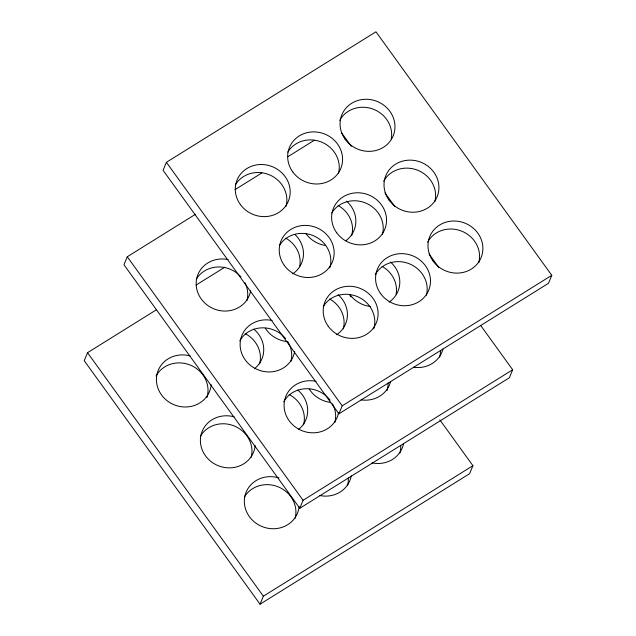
<?xml version="1.0" encoding="UTF-8"?>
<svg xmlns="http://www.w3.org/2000/svg" width="636" height="636" viewBox="0 0 636 636"><rect width="100%" height="100%" fill="white"/><g stroke="black" fill="none" stroke-linecap="round" stroke-linejoin="round"><path stroke-width="0.95" d="M156.543 309.708L87.529 352.694L84.222 360.684L260.045 604.2L469.614 473.685L472.922 465.687L439.85 419.879M195.435 214.308L127.264 256.761L123.956 264.759L299.779 508.275L509.349 377.76L512.664 369.762L480.744 325.56M166.386 162.315L163.078 170.313L338.901 413.821L548.471 283.306L551.778 275.316L375.956 31.8L166.386 162.315L342.208 405.832L338.901 413.821M260.045 604.2L263.352 596.202L472.922 465.687M299.779 508.275L303.086 500.278L512.664 369.762M234.994 189.671L261.929 172.897M288.021 156.647L314.112 140.397M196.103 285.071L224.723 267.255M342.208 405.832L551.778 275.316M341.476 132.678L351.342 146.336M385.003 192.954L394.861 206.613M429.101 254.034L438.967 267.692M349.903 295.311L351.064 296.917M127.264 256.761L303.086 500.278M87.529 352.694L263.352 596.202M330.696 402.421A27.738 25.75 22.5 0 1 309.239 389.041M403.455 444.079A27.738 25.75 22.5 0 1 371.981 462.865M156.051 375.995A27.738 25.75 22.5 0 1 190.593 365.207A27.738 25.75 22.5 0 1 206.954 397.444M200.491 436.042A27.738 25.75 22.5 0 1 234.541 426.088A27.738 25.75 22.5 0 1 251.172 457.395M244.447 496.923A27.738 25.75 22.5 0 1 278.504 486.969A27.738 25.75 22.5 0 1 295.128 518.268M348.282 477.962A27.738 25.75 22.5 0 1 347.526 485.642M400.68 445.327A27.738 25.75 22.5 0 1 399.917 453.015M289.165 394.511A27.738 25.75 22.5 0 1 303.571 424.761M245.21 333.63A27.738 25.75 22.5 0 1 259.615 363.887M255.171 445.613A27.738 25.75 22.5 0 1 223.999 467.388A27.738 25.75 22.5 0 1 200.857 435.644A27.738 25.75 22.5 0 1 234.183 416.826M286.741 341.54A27.738 25.75 22.5 0 1 265.284 328.16M253.788 329.146A27.738 25.75 22.5 0 1 254.567 368.626M211.216 384.732A27.738 25.75 22.5 0 1 180.044 406.515A27.738 25.75 22.5 0 1 156.901 374.763A27.738 25.75 22.5 0 1 190.228 355.945M299.127 506.495A27.738 25.75 22.5 0 1 267.653 528.214A27.738 25.75 22.5 0 1 244.932 495.969A27.738 25.75 22.5 0 1 279.013 477.954M297.743 390.027A27.738 25.75 22.5 0 1 298.523 429.499M351.255 475.776A27.738 25.75 22.5 0 1 319.59 495.492M390.544 262.056A27.738 25.75 22.5 0 1 389.065 302.108M370.43 306.488A27.738 25.75 22.5 0 1 349.967 294.579M442.966 349.092A27.738 25.75 22.5 0 1 413.487 367.25M196.27 279.236A27.738 25.75 22.5 0 1 241.028 276.978M244.987 282.837A27.738 25.75 22.5 0 1 246.951 300.59M239.74 340.952A27.738 25.75 22.5 0 1 285.564 338.535M287.639 341.405A27.738 25.75 22.5 0 1 290.906 361.463M283.704 401.825A27.738 25.75 22.5 0 1 330.076 400.116M332.485 403.812A27.738 25.75 22.5 0 1 334.862 422.344M388.055 383.007A27.738 25.75 22.5 0 1 386.99 390.647M440.454 350.38A27.738 25.75 22.5 0 1 439.651 357.09M329.694 299.015A27.738 25.75 22.5 0 1 343.305 328.836M382.093 266.381A27.738 25.75 22.5 0 1 396.109 294.333M338.137 205.508A27.738 25.75 22.5 0 1 351.74 235.328M285.739 238.134A27.738 25.75 22.5 0 1 299.763 266.079M294.635 351.597A27.738 25.75 22.5 0 1 262.97 371.313A27.738 25.75 22.5 0 1 240.503 340.188A27.738 25.75 22.5 0 1 272.168 320.472M346.588 201.175A27.738 25.75 22.5 0 1 345.912 240.662M325.576 245.496A27.738 25.75 22.5 0 1 306.011 233.698M294.858 234.406A27.738 25.75 22.5 0 1 292.719 273.862M250.679 290.716A27.738 25.75 22.5 0 1 219.015 310.432A27.738 25.75 22.5 0 1 196.548 279.307A27.738 25.75 22.5 0 1 228.213 259.591M338.591 412.47A27.738 25.75 22.5 0 1 306.934 432.194A27.738 25.75 22.5 0 1 284.459 401.07A27.738 25.75 22.5 0 1 316.124 381.346M338.153 294.683A27.738 25.75 22.5 0 1 336.675 334.735M390.568 381.719A27.738 25.75 22.5 0 1 361.097 399.877M235.392 184.79A27.738 25.75 22.5 0 1 269.441 174.836A27.738 25.75 22.5 0 1 286.073 206.136M279.347 245.663A27.738 25.75 22.5 0 1 313.882 235.924A27.738 25.75 22.5 0 1 329.766 267.947M323.303 306.544A27.738 25.75 22.5 0 1 357.837 296.797A27.738 25.75 22.5 0 1 373.722 328.828M375.216 274.752A27.738 25.75 22.5 0 1 409.266 263.765A27.738 25.75 22.5 0 1 426.382 295.271M427.607 242.125A27.738 25.75 22.5 0 1 461.664 231.138A27.738 25.75 22.5 0 1 478.773 262.636M331.738 213.036A27.738 25.75 22.5 0 1 365.795 203.083A27.738 25.75 22.5 0 1 382.427 234.39M383.651 181.244A27.738 25.75 22.5 0 1 417.709 170.257A27.738 25.75 22.5 0 1 434.817 201.763M339.696 120.363A27.738 25.75 22.5 0 1 372.783 109.01A27.738 25.75 22.5 0 1 391.275 139.006M287.782 152.155A27.738 25.75 22.5 0 1 321.84 142.21A27.738 25.75 22.5 0 1 338.463 173.509M389.089 200.133A27.738 25.75 22.5 0 0 436.431 198.273A27.738 25.75 22.5 0 0 408.908 160.153A27.738 25.75 22.5 0 0 389.089 200.133M433.044 261.006A27.738 25.75 22.5 0 0 480.387 259.154A27.738 25.75 22.5 0 0 452.864 221.034A27.738 25.75 22.5 0 0 433.044 261.006M284.3 265.387A27.738 25.75 22.5 0 0 331.65 263.535A27.738 25.75 22.5 0 0 304.127 225.414A27.738 25.75 22.5 0 0 284.3 265.387M345.133 139.252A27.738 25.75 22.5 0 0 392.476 137.392A27.738 25.75 22.5 0 0 364.953 99.28A27.738 25.75 22.5 0 0 345.133 139.252M292.735 171.879A27.738 25.75 22.5 0 0 340.085 170.027A27.738 25.75 22.5 0 0 312.562 131.906A27.738 25.75 22.5 0 0 292.735 171.879M240.344 204.506A27.738 25.75 22.5 0 0 287.695 202.653A27.738 25.75 22.5 0 0 260.172 164.533A27.738 25.75 22.5 0 0 240.344 204.506M328.255 326.268A27.738 25.75 22.5 0 0 375.606 324.408A27.738 25.75 22.5 0 0 348.083 286.295A27.738 25.75 22.5 0 0 328.255 326.268M336.69 232.76A27.738 25.75 22.5 0 0 384.041 230.9A27.738 25.75 22.5 0 0 356.518 192.788A27.738 25.75 22.5 0 0 336.69 232.76M380.646 293.641A27.738 25.75 22.5 0 0 427.996 291.781A27.738 25.75 22.5 0 0 400.473 253.661A27.738 25.75 22.5 0 0 380.646 293.641"/></g></svg>
